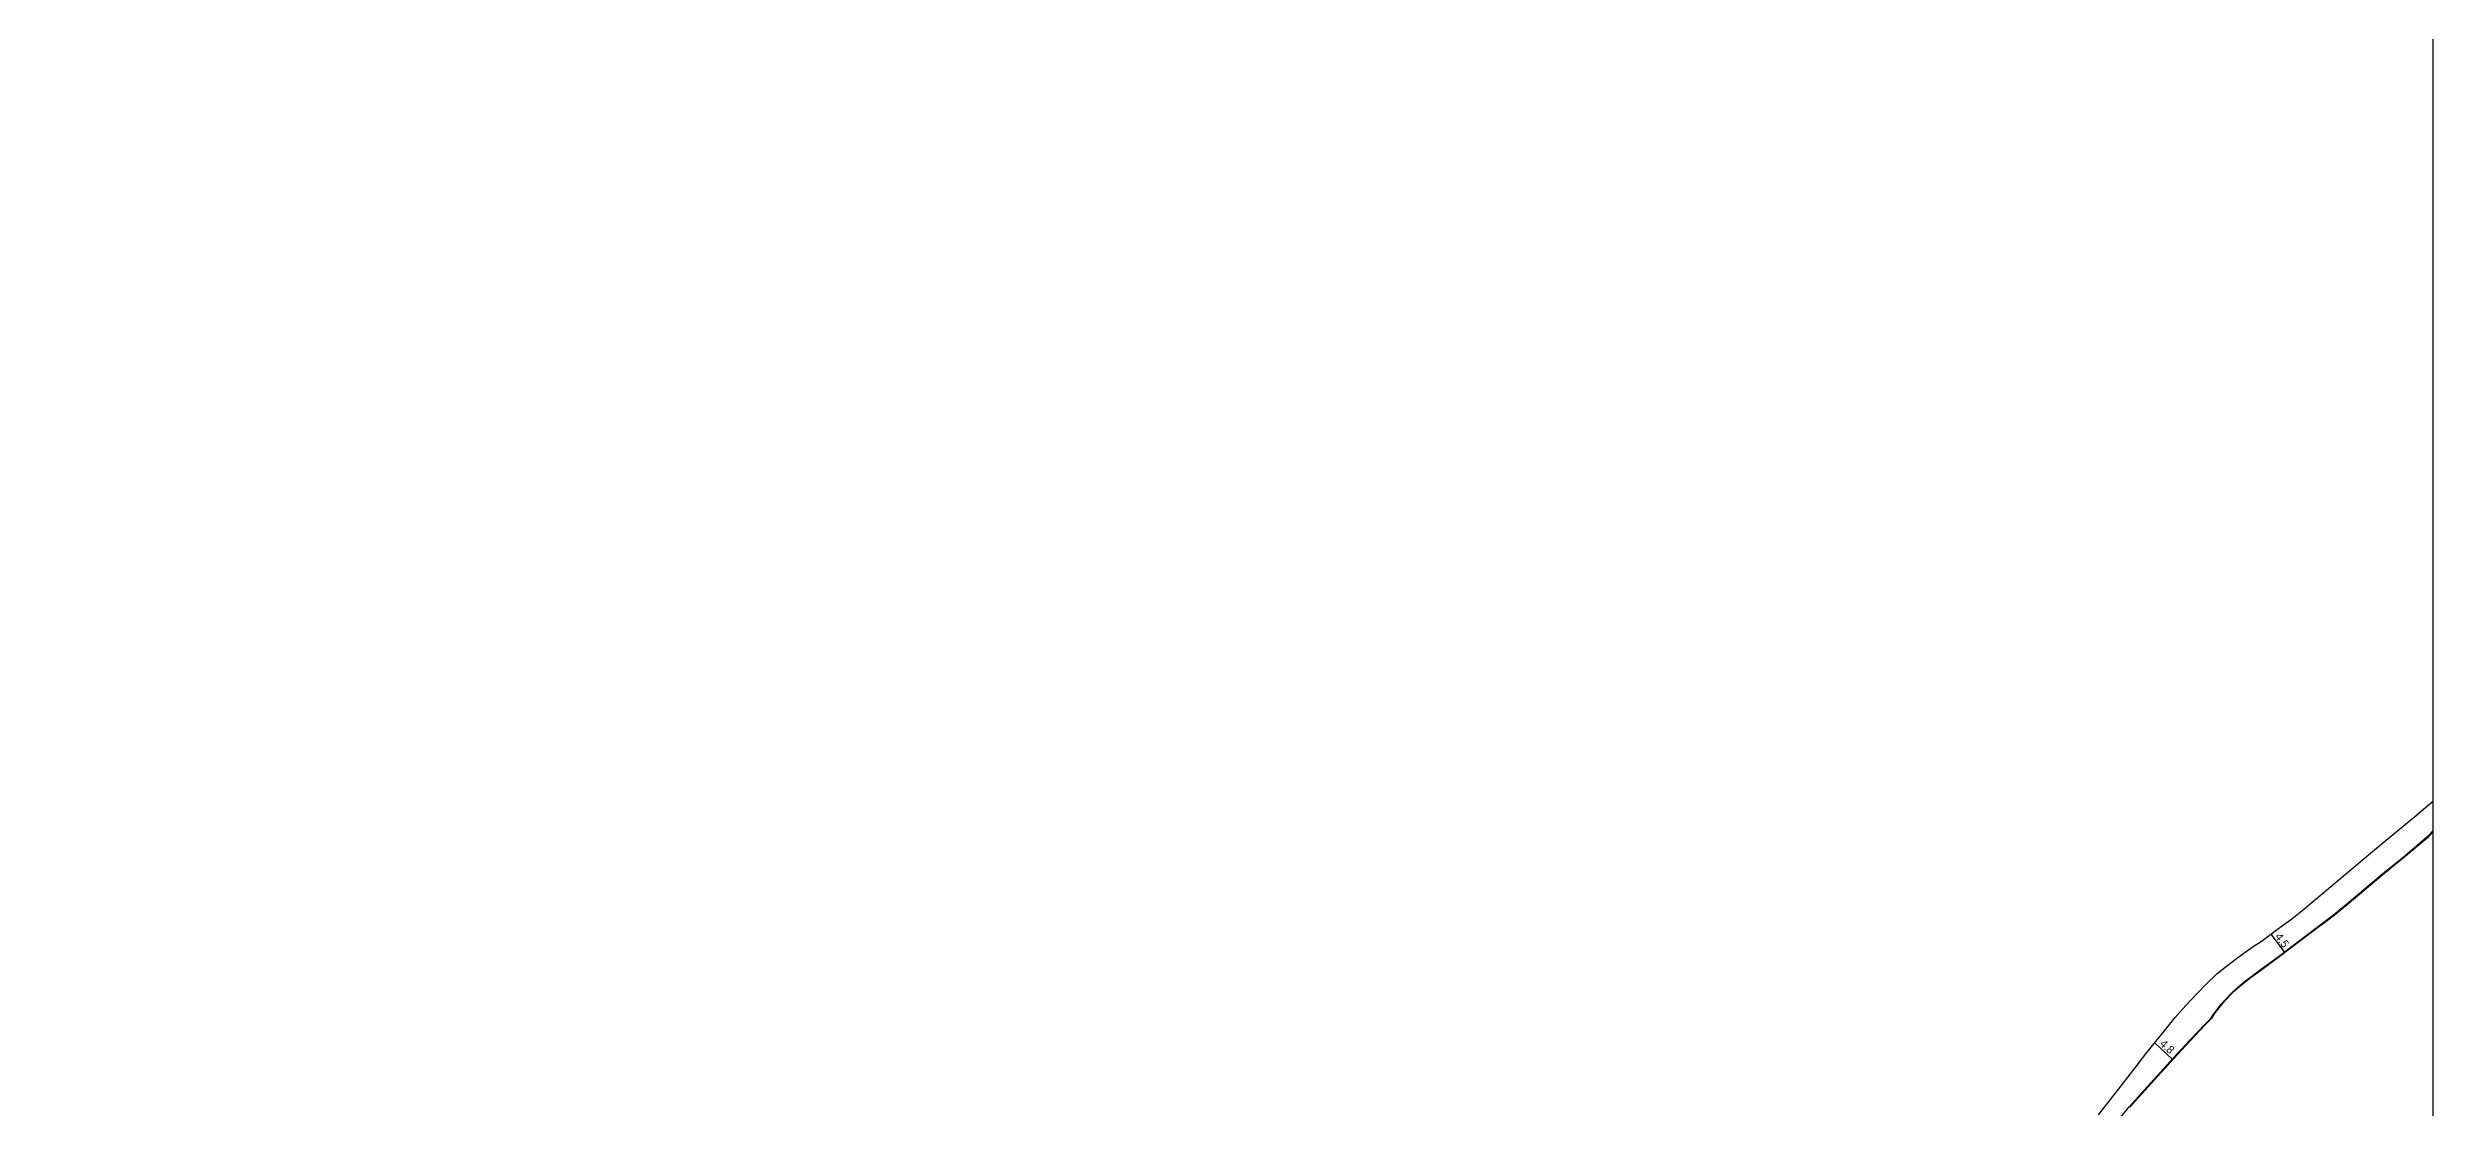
# Model space of a CAD drawing. Header units: metres. Extents: x -20000 to -16000, y -99000 to -96000.
# Drawn here: x -16477 to -16000, y -97028.4 to -96816.5 of the extents above; entities that cross this region are included whole.
import ezdxf

# ---------------------------------------------------------------- set-up
doc = ezdxf.new("R2010")
doc.units = ezdxf.units.M
doc.header["$LTSCALE"] = 2.5
for name, color, linetype in [('図郭', 7, 'Continuous'), ('幅員', 7, 'Continuous'), ('歩道・分離帯・安全施設', 7, 'Continuous'), ('道路', 7, 'Continuous')]:
    doc.layers.add(name, color=color, linetype=linetype)
doc.styles.get("Standard").update_dxf_attribs({"font": ''})
doc.styles.get('Standard').set_extended_font_data('@MS PGothic')

msp = doc.modelspace()

# ---------------------------------------------------------------- linework, layer by layer
at = {"layer": '図郭'}
msp.add_lwpolyline([(-16800, -97200), (-16000, -97200), (-16000, -96600), (-16800, -96600)], close=True, dxfattribs=at)
at = {"layer": '幅員'}
for points in [[(-16032.47, -96993.72), (-16029.8, -96997.29)], [(-16055.7, -97015.46), (-16052.18, -97018.74)]]:
    msp.add_lwpolyline(points, dxfattribs=at)
at = {"layer": '歩道・分離帯・安全施設'}
for points in [[(-16000.75, -96974.06), (-16000, -96973.28)], [(-16044.38, -97010.65), (-16043.72, -97009.65), (-16042.34, -97007.85), (-16041.55, -97006.95), (-16040.35, -97005.69), (-16039.14, -97004.56), (-16038.15, -97003.73), (-16037.21, -97002.97), (-16034.28, -97000.79), (-16030.64, -96998.07), (-16025.06, -96993.89), (-16019.85, -96989.97), (-16017.19, -96987.79), (-16010.44, -96982.06), (-16005.61, -96978.16), (-16000.81, -96974.15)], [(-16060.69, -97028.33), (-16057.7, -97025.02), (-16051.91, -97018.62), (-16048.66, -97015.12), (-16045.59, -97011.9), (-16044.45, -97010.75)]]:
    msp.add_lwpolyline(points, dxfattribs=at)
at = {"layer": '道路'}
for points in [[(-16066.92, -97029.89), (-16063.32, -97025.29), (-16059.64, -97020.49), (-16057.28, -97017.41), (-16054.34, -97013.78), (-16051.58, -97010.44), (-16049.49, -97008.04), (-16047.33, -97005.73), (-16045.41, -97003.76), (-16043.25, -97001.7), (-16041.32, -97000.11), (-16039.35, -96998.59), (-16037.44, -96997.2), (-16035.83, -96996.08), (-16034.44, -96995.2), (-16031.12, -96992.72), (-16028.56, -96990.85), (-16026.26, -96989.05), (-16021.74, -96985.27), (-16017.16, -96981.43), (-16012.53, -96977.57), (-16007.89, -96973.69), (-16003.38, -96969.92), (-16000.93, -96967.9), (-16000, -96967.15)], [(-16063.36, -97031.39), (-16060.78, -97028.25), (-16057.79, -97024.94), (-16051.99, -97018.54), (-16048.75, -97015.04), (-16045.68, -97011.81), (-16044.48, -97010.58), (-16043.82, -97009.59), (-16042.43, -97007.77), (-16041.64, -97006.87), (-16040.43, -97005.61), (-16039.22, -97004.48), (-16038.22, -97003.64), (-16037.28, -97002.88), (-16034.35, -97000.69), (-16030.71, -96997.98), (-16025.13, -96993.8), (-16019.92, -96989.88), (-16017.26, -96987.7), (-16010.52, -96981.97), (-16005.68, -96978.07), (-16000.87, -96973.94), (-16000, -96973.04)]]:
    msp.add_lwpolyline(points, dxfattribs=at)

# ---------------------------------------------------------------- texts
at = {"layer": '幅員'}
for s, rotation, p in [('4.5', 307, (-16031.75, -96994.29)), ('4.8', 317, (-16054.82, -97015.84))]:
    msp.add_text(s, height=1.6, rotation=rotation, dxfattribs=at).set_placement(p)

doc.saveas('drawing.dxf')
